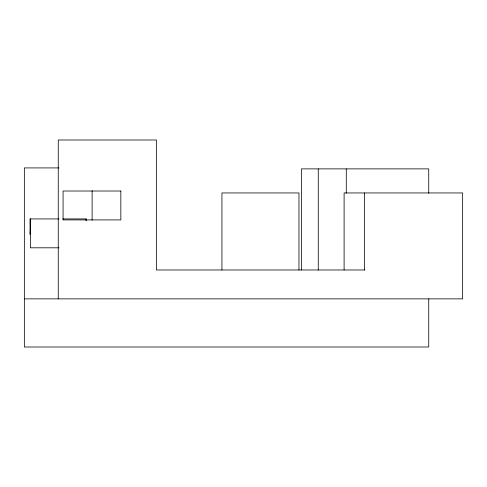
<?xml version="1.0" encoding="UTF-8"?>
<svg xmlns="http://www.w3.org/2000/svg" width="487" height="487" viewBox="0 0 487 487"><rect width="100%" height="100%" fill="white"/><g stroke="black" fill="none" stroke-linecap="round" stroke-linejoin="round"><path stroke-width="0.73" d="M30.243 218.925L30.352 234.35M86.071 220.392L86.083 218.925M30.352 228.555L30.127 234.35L30.127 218.925L59.03 218.925M58.988 167.918L24.35 167.918L24.35 347.006L428.743 347.006L428.743 298.866M62.689 218.925L86.199 218.925L86.199 220.447M59.03 247.81L30.352 247.81L30.352 218.925M364.842 269.981L156.406 269.981L156.406 139.994L58.257 139.994L58.257 298.866M24.35 298.866L462.65 298.866L462.65 192.949L344.102 192.949L344.102 269.981M428.743 193.205L428.743 168.879L301.435 168.879L301.435 269.981M364.501 192.949L364.501 269.981M346.275 168.879L346.275 193.205M318.267 168.879L318.267 269.981M298.969 269.981L298.969 192.949L221.938 192.949L221.938 269.981M92.116 190.624L92.116 220.142M120.843 191.026L63.073 191.026L63.073 219.911L120.843 219.911L120.843 191.026"/></g></svg>
